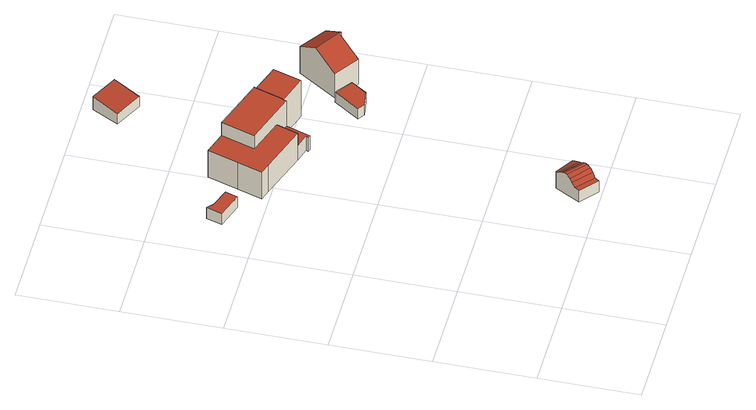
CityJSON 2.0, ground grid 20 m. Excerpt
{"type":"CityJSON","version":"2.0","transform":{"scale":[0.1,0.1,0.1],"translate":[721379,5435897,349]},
"CityObjects":{
"building1":{"type":"Building","attributes":{"Gemeindeschluessel":"09375181","HoeheDach":"358.807","HoeheGrund":"356.107","Methode":"1000","NiedrigsteTraufeDesGebaeudes":"358.807","Geometrietyp2DReferenz":"3000","measuredHeight":2.7,"function":"31001_2000","roofType":"1000","storeysAboveGround":1},"geometry":[{"type":"Solid","lod":"2","boundaries":[[[[0,1,2,3,4]],[[5,6,7,8,9]],[[1,6,5,2]],[[3,9,8,4]],[[4,8,7,0]],[[2,5,9,3]],[[0,7,6,1]]]],"semantics":{"surfaces":[{"type":"GroundSurface","Flaeche":"15.521","Z_MAX":"0.000","Z_MAX_ASL":"356.107","Z_MIN":"0.000","Z_MIN_ASL":"356.107"},{"type":"RoofSurface","Dachneigung":"90.000","Dachorientierung":"-1.000","Flaeche":"15.521","Z_MAX":"2.700","Z_MAX_ASL":"358.807","Z_MIN":"2.700","Z_MIN_ASL":"358.807"},{"type":"WallSurface","Flaeche":"10.767","Z_MAX":"2.700","Z_MAX_ASL":"358.807","Z_MIN":"0.000","Z_MIN_ASL":"356.107"},{"type":"WallSurface","Flaeche":"15.130","Z_MAX":"2.700","Z_MAX_ASL":"358.807","Z_MIN":"0.000","Z_MIN_ASL":"356.107"},{"type":"WallSurface","Flaeche":"9.016","Z_MAX":"2.700","Z_MAX_ASL":"358.807","Z_MIN":"0.000","Z_MIN_ASL":"356.107"},{"type":"WallSurface","Flaeche":"7.215","Z_MAX":"2.700","Z_MAX_ASL":"358.807","Z_MIN":"0.000","Z_MIN_ASL":"356.107"},{"type":"WallSurface","Flaeche":"4.674","Z_MAX":"2.700","Z_MAX_ASL":"358.807","Z_MIN":"0.000","Z_MIN_ASL":"356.107"}],"values":[[0,1,2,3,4,5,6]]}}]},
"building2":{"type":"Building","attributes":{"Gemeindeschluessel":"09375181","HoeheDach":"354.080","HoeheGrund":"349.060","Methode":"2000","NiedrigsteTraufeDesGebaeudes":"351.754","Geometrietyp2DReferenz":"3000","measuredHeight":5.02,"function":"31001_2000","roofType":"2100"},"geometry":[{"type":"Solid","lod":"2","boundaries":[[[[10,11,12,13]],[[14,15,16,17]],[[18,19,20,21]],[[12,22,23,21,20,17,16,24,25,26,27,13]],[[28,18,21,23]],[[15,29,24,16]],[[29,30,25,24]],[[19,14,17,20]],[[10,13,27,31]],[[32,22,12,11]],[[31,33,30,29,15,14,19,18,28,32,11,10]],[[33,31,27,26]],[[30,33,26,25]],[[32,28,23,22]]]],"semantics":{"surfaces":[{"type":"WallSurface","Flaeche":"18.663","Z_MAX":"4.095","Z_MAX_ASL":"353.155","Z_MIN":"0.000","Z_MIN_ASL":"349.060"},{"type":"RoofSurface","Dachneigung":"66.083","Dachorientierung":"221.016","Flaeche":"4.229","Z_MAX":"5.020","Z_MAX_ASL":"354.080","Z_MIN":"4.660","Z_MIN_ASL":"353.720"},{"type":"RoofSurface","Dachneigung":"30.891","Dachorientierung":"221.017","Flaeche":"5.377","Z_MAX":"3.950","Z_MAX_ASL":"353.010","Z_MIN":"2.970","Z_MIN_ASL":"352.030"},{"type":"WallSurface","Flaeche":"24.079","Z_MAX":"5.020","Z_MAX_ASL":"354.080","Z_MIN":"0.000","Z_MIN_ASL":"349.060"},{"type":"RoofSurface","Dachneigung":"74.643","Dachorientierung":"221.016","Flaeche":"4.810","Z_MAX":"2.970","Z_MAX_ASL":"352.030","Z_MIN":"2.694","Z_MIN_ASL":"351.754"},{"type":"RoofSurface","Dachneigung":"90.000","Dachorientierung":"-1.000","Flaeche":"2.610","Z_MAX":"5.020","Z_MAX_ASL":"354.080","Z_MIN":"5.020","Z_MIN_ASL":"354.080"},{"type":"RoofSurface","Dachneigung":"69.976","Dachorientierung":"41.005","Flaeche":"2.954","Z_MAX":"5.020","Z_MAX_ASL":"354.080","Z_MIN":"4.810","Z_MIN_ASL":"353.870"},{"type":"RoofSurface","Dachneigung":"38.622","Dachorientierung":"221.016","Flaeche":"4.301","Z_MAX":"4.660","Z_MAX_ASL":"353.720","Z_MIN":"3.950","Z_MIN_ASL":"353.010"},{"type":"RoofSurface","Dachneigung":"68.983","Dachorientierung":"41.008","Flaeche":"6.179","Z_MAX":"4.320","Z_MAX_ASL":"353.380","Z_MIN":"3.638","Z_MIN_ASL":"352.698"},{"type":"GroundSurface","Flaeche":"29.622","Z_MAX":"0.000","Z_MAX_ASL":"349.060","Z_MIN":"0.000","Z_MIN_ASL":"349.060"},{"type":"WallSurface","Flaeche":"28.490","Z_MAX":"5.020","Z_MAX_ASL":"354.080","Z_MIN":"0.000","Z_MIN_ASL":"349.060"},{"type":"RoofSurface","Dachneigung":"68.327","Dachorientierung":"41.018","Flaeche":"2.630","Z_MAX":"4.520","Z_MAX_ASL":"353.580","Z_MIN":"4.320","Z_MIN_ASL":"353.380"},{"type":"RoofSurface","Dachneigung":"55.956","Dachorientierung":"41.010","Flaeche":"2.506","Z_MAX":"4.810","Z_MAX_ASL":"353.870","Z_MIN":"4.520","Z_MIN_ASL":"353.580"},{"type":"WallSurface","Flaeche":"12.538","Z_MAX":"2.701","Z_MAX_ASL":"351.761","Z_MIN":"0.000","Z_MIN_ASL":"349.060"}],"values":[[0,1,2,3,4,5,6,7,8,9,10,11,12,13]]}}]},
"building3":{"type":"Building","attributes":{"Gemeindeschluessel":"09375181","HoeheDach":"365.880","HoeheGrund":"356.090","Methode":"2000","NiedrigsteTraufeDesGebaeudes":"359.565","Geometrietyp2DReferenz":"3000","measuredHeight":9.79,"function":"31001_1000","roofType":"1000","storeysAboveGround":3},"address":[{"Country":"Germany","Locality":"Pettendorf","ThoroughfareName":"Föhrenstraße 7"}],"geometry":[{"type":"Solid","lod":"2","boundaries":[[[[34,35,36,37]],[[38,39,40,41]],[[42,43,44,45]],[[46,47,48,49]],[[50,51,52,53]],[[54,45,44,55,56]],[[46,49,57,42,45,54,58,59,60,61,50,53,62,38,41]],[[46,41,40,37,36,47]],[[63,64,56,55]],[[53,52,65,62]],[[54,56,66,58]],[[58,66,67,59]],[[66,56,64,68,69,70,71,67]],[[72,48,47,36,35,65,52,51,73]],[[40,39,34,37]],[[60,71,70,61]],[[68,73,51,69]],[[38,62,65,35,34,39]],[[44,43,74,75,63,55]],[[59,67,71,60]],[[72,73,68,64,63,75]],[[57,49,48,72,75,74]],[[57,74,43,42]],[[50,61,70,69,51]]]],"semantics":{"surfaces":[{"type":"WallSurface","Flaeche":"4.414","Z_MAX":"9.790","Z_MAX_ASL":"365.880","Z_MIN":"9.060","Z_MIN_ASL":"365.150"},{"type":"WallSurface","Flaeche":"54.494","Z_MAX":"9.060","Z_MAX_ASL":"365.150","Z_MIN":"0.000","Z_MIN_ASL":"356.090"},{"type":"WallSurface","Flaeche":"1.758","Z_MAX":"3.475","Z_MAX_ASL":"359.565","Z_MIN":"0.000","Z_MIN_ASL":"356.090"},{"type":"WallSurface","Flaeche":"9.790","Z_MAX":"9.790","Z_MAX_ASL":"365.880","Z_MIN":"0.000","Z_MIN_ASL":"356.090"},{"type":"WallSurface","Flaeche":"90.276","Z_MAX":"9.790","Z_MAX_ASL":"365.880","Z_MIN":"0.000","Z_MIN_ASL":"356.090"},{"type":"WallSurface","Flaeche":"10.908","Z_MAX":"6.600","Z_MAX_ASL":"362.690","Z_MIN":"0.000","Z_MIN_ASL":"356.090"},{"type":"GroundSurface","Flaeche":"235.027","Z_MAX":"0.000","Z_MAX_ASL":"356.090","Z_MIN":"0.000","Z_MIN_ASL":"356.090"},{"type":"WallSurface","Flaeche":"63.774","Z_MAX":"9.790","Z_MAX_ASL":"365.880","Z_MIN":"0.000","Z_MIN_ASL":"356.090"},{"type":"WallSurface","Flaeche":"14.584","Z_MAX":"6.600","Z_MAX_ASL":"362.690","Z_MIN":"3.475","Z_MIN_ASL":"359.565"},{"type":"WallSurface","Flaeche":"21.424","Z_MAX":"9.790","Z_MAX_ASL":"365.880","Z_MIN":"0.000","Z_MIN_ASL":"356.090"},{"type":"WallSurface","Flaeche":"68.353","Z_MAX":"6.600","Z_MAX_ASL":"362.690","Z_MIN":"0.000","Z_MIN_ASL":"356.090"},{"type":"WallSurface","Flaeche":"15.695","Z_MAX":"6.600","Z_MAX_ASL":"362.690","Z_MIN":"0.000","Z_MIN_ASL":"356.090"},{"type":"RoofSurface","Dachneigung":"90.000","Dachorientierung":"-1.000","Flaeche":"94.616","Z_MAX":"6.600","Z_MAX_ASL":"362.690","Z_MIN":"6.600","Z_MIN_ASL":"362.690"},{"type":"RoofSurface","Dachneigung":"90.000","Dachorientierung":"-1.000","Flaeche":"81.862","Z_MAX":"9.790","Z_MAX_ASL":"365.880","Z_MIN":"9.790","Z_MIN_ASL":"365.880"},{"type":"RoofSurface","Dachneigung":"90.000","Dachorientierung":"-1.000","Flaeche":"41.661","Z_MAX":"9.060","Z_MAX_ASL":"365.150","Z_MIN":"9.060","Z_MIN_ASL":"365.150"},{"type":"WallSurface","Flaeche":"42.786","Z_MAX":"6.600","Z_MAX_ASL":"362.690","Z_MIN":"0.000","Z_MIN_ASL":"356.090"},{"type":"WallSurface","Flaeche":"22.589","Z_MAX":"9.790","Z_MAX_ASL":"365.880","Z_MIN":"6.600","Z_MIN_ASL":"362.690"},{"type":"WallSurface","Flaeche":"63.474","Z_MAX":"9.790","Z_MAX_ASL":"365.880","Z_MIN":"0.000","Z_MIN_ASL":"356.090"},{"type":"RoofSurface","Dachneigung":"90.000","Dachorientierung":"-1.000","Flaeche":"16.890","Z_MAX":"3.475","Z_MAX_ASL":"359.565","Z_MIN":"3.475","Z_MIN_ASL":"359.565"},{"type":"WallSurface","Flaeche":"35.001","Z_MAX":"6.600","Z_MAX_ASL":"362.690","Z_MIN":"0.000","Z_MIN_ASL":"356.090"},{"type":"WallSurface","Flaeche":"47.818","Z_MAX":"9.790","Z_MAX_ASL":"365.880","Z_MIN":"3.475","Z_MIN_ASL":"359.565"},{"type":"WallSurface","Flaeche":"18.547","Z_MAX":"9.790","Z_MAX_ASL":"365.880","Z_MIN":"0.000","Z_MIN_ASL":"356.090"},{"type":"WallSurface","Flaeche":"32.842","Z_MAX":"9.790","Z_MAX_ASL":"365.880","Z_MIN":"0.000","Z_MIN_ASL":"356.090"}],"values":[[0,1,2,3,4,5,6,7,8,9,10,11,12,13,14,15,16,17,18,19,20,21,2,22]]}}]},
"building4":{"type":"Building","attributes":{"Gemeindeschluessel":"09375181","HoeheDach":"367.757","HoeheGrund":"364.490","Methode":"1000","NiedrigsteTraufeDesGebaeudes":"367.019","Geometrietyp2DReferenz":"3000","measuredHeight":3.27,"function":"31001_2463","roofType":"1000"},"geometry":[{"type":"Solid","lod":"2","boundaries":[[[[76,77,78,79]],[[80,81,82,83]],[[81,78,77,82]],[[83,76,79,80]],[[82,77,76,83]],[[80,79,78,81]]]],"semantics":{"surfaces":[{"type":"RoofSurface","Dachneigung":"83.024","Dachorientierung":"207.042","Flaeche":"37.852","Z_MAX":"3.267","Z_MAX_ASL":"367.757","Z_MIN":"2.529","Z_MIN_ASL":"367.019"},{"type":"GroundSurface","Flaeche":"37.572","Z_MAX":"0.000","Z_MAX_ASL":"364.490","Z_MIN":"0.000","Z_MIN_ASL":"364.490"},{"type":"WallSurface","Flaeche":"20.349","Z_MAX":"3.267","Z_MAX_ASL":"367.757","Z_MIN":"0.000","Z_MIN_ASL":"364.490"},{"type":"WallSurface","Flaeche":"15.754","Z_MAX":"2.529","Z_MAX_ASL":"367.019","Z_MIN":"0.000","Z_MIN_ASL":"364.490"},{"type":"WallSurface","Flaeche":"17.483","Z_MAX":"3.267","Z_MAX_ASL":"367.757","Z_MIN":"0.000","Z_MIN_ASL":"364.490"},{"type":"WallSurface","Flaeche":"17.477","Z_MAX":"3.267","Z_MAX_ASL":"367.757","Z_MIN":"0.000","Z_MIN_ASL":"364.490"}],"values":[[0,1,2,3,4,5]]}}]},
"building5":{"type":"Building","attributes":{"Gemeindeschluessel":"09375181","HoeheDach":"359.487","HoeheGrund":"356.997","Methode":"2000","NiedrigsteTraufeDesGebaeudes":"359.487","Geometrietyp2DReferenz":"3000","measuredHeight":2.49,"function":"31001_2000","roofType":"1000","storeysAboveGround":1},"geometry":[{"type":"Solid","lod":"2","boundaries":[[[[84,85,86,87]],[[88,89,90,91]],[[87,86,89,88]],[[92,93,85,84]],[[92,84,87,88,91]],[[90,89,86,85,93]],[[91,90,93,92]]]],"semantics":{"surfaces":[{"type":"WallSurface","Flaeche":"10.336","Z_MAX":"2.490","Z_MAX_ASL":"359.487","Z_MIN":"0.000","Z_MIN_ASL":"356.997"},{"type":"WallSurface","Flaeche":"8.510","Z_MAX":"2.490","Z_MAX_ASL":"359.487","Z_MIN":"0.000","Z_MIN_ASL":"356.997"},{"type":"WallSurface","Flaeche":"9.874","Z_MAX":"2.490","Z_MAX_ASL":"359.487","Z_MIN":"0.000","Z_MIN_ASL":"356.997"},{"type":"WallSurface","Flaeche":"15.481","Z_MAX":"2.490","Z_MAX_ASL":"359.487","Z_MIN":"0.000","Z_MIN_ASL":"356.997"},{"type":"GroundSurface","Flaeche":"22.769","Z_MAX":"0.000","Z_MAX_ASL":"356.997","Z_MIN":"0.000","Z_MIN_ASL":"356.997"},{"type":"RoofSurface","Dachneigung":"90.000","Dachorientierung":"-1.000","Flaeche":"22.769","Z_MAX":"2.490","Z_MAX_ASL":"359.487","Z_MIN":"2.490","Z_MIN_ASL":"359.487"},{"type":"WallSurface","Flaeche":"3.805","Z_MAX":"2.490","Z_MAX_ASL":"359.487","Z_MIN":"0.000","Z_MIN_ASL":"356.997"}],"values":[[0,1,2,3,4,5,6]]}}]},
"building6":{"type":"Building","attributes":{"Gemeindeschluessel":"09375181","HoeheDach":"367.200","HoeheGrund":"357.970","Methode":"2000","NiedrigsteTraufeDesGebaeudes":"364.118","Geometrietyp2DReferenz":"3000","measuredHeight":9.23,"function":"31001_2463","roofType":"3100","storeysAboveGround":2},"geometry":[{"type":"Solid","lod":"2","boundaries":[[[[94,95,96,97]],[[98,99,100,101,102]],[[103,104,105,106]],[[95,105,104,98,102,96]],[[107,101,100,108]],[[106,105,95,94]],[[109,99,98,104,103]],[[97,107,108,109,103,106,94]],[[97,96,102,101,107]],[[108,100,99,109]]]],"semantics":{"surfaces":[{"type":"WallSurface","Flaeche":"36.365","Z_MAX":"6.150","Z_MAX_ASL":"364.120","Z_MIN":"0.000","Z_MIN_ASL":"357.970"},{"type":"RoofSurface","Dachneigung":"59.729","Dachorientierung":"33.805","Flaeche":"31.954","Z_MAX":"9.230","Z_MAX_ASL":"367.200","Z_MIN":"6.688","Z_MIN_ASL":"364.658"},{"type":"WallSurface","Flaeche":"3.853","Z_MAX":"9.145","Z_MAX_ASL":"367.115","Z_MIN":"0.000","Z_MIN_ASL":"357.970"},{"type":"RoofSurface","Dachneigung":"59.737","Dachorientierung":"213.816","Flaeche":"36.227","Z_MAX":"9.230","Z_MAX_ASL":"367.200","Z_MIN":"6.148","Z_MIN_ASL":"364.118"},{"type":"WallSurface","Flaeche":"42.385","Z_MAX":"6.688","Z_MAX_ASL":"364.658","Z_MIN":"0.000","Z_MIN_ASL":"357.970"},{"type":"WallSurface","Flaeche":"39.258","Z_MAX":"9.145","Z_MAX_ASL":"367.115","Z_MIN":"0.000","Z_MIN_ASL":"357.970"},{"type":"WallSurface","Flaeche":"28.027","Z_MAX":"9.230","Z_MAX_ASL":"367.200","Z_MIN":"0.000","Z_MIN_ASL":"357.970"},{"type":"GroundSurface","Flaeche":"58.885","Z_MAX":"0.000","Z_MAX_ASL":"357.970","Z_MIN":"0.000","Z_MIN_ASL":"357.970"},{"type":"WallSurface","Flaeche":"75.269","Z_MAX":"9.230","Z_MAX_ASL":"367.200","Z_MIN":"0.000","Z_MIN_ASL":"357.970"},{"type":"WallSurface","Flaeche":"7.995","Z_MAX":"7.353","Z_MAX_ASL":"365.323","Z_MIN":"0.000","Z_MIN_ASL":"357.970"}],"values":[[0,1,2,3,4,5,6,7,8,9]]}}]}
},
"vertices":[
[15,685,71],[28,674,71],[66,661,71],[58,636,71],[5,653,71],[66,661,98],[28,674,98],[15,685,98],[5,653,98],[58,636,98],
[366,67,37],[366,67,1],[323,89,1],[323,89,42],[342,27,47],[346,34,51],[310,65,51],[306,58,47],[336,17,30],[339,22,40],[303,53,40],[301,47,30],[296,38,1],[296,38,28],[313,70,51],[316,75,49],[318,79,46],[320,84,44],[331,8,28],[349,39,51],[352,44,49],[357,52,44],[331,8,1],[354,47,46],
[285,658,161],[285,658,169],[266,600,169],[266,600,161],[350,636,71],[350,636,161],[332,579,161],[332,579,71],[240,543,71],[240,543,106],[242,548,106],[242,548,71],[265,600,71],[265,600,169],[262,591,169],[262,591,71],[175,694,71],[175,694,169],[263,665,169],[263,665,71],[213,557,71],[213,557,106],[213,557,137],[245,541,71],[114,590,71],[92,597,71],[108,648,71],[128,709,71],[284,658,71],[228,602,106],[228,602,137],[284,658,169],[114,590,137],[92,597,137],[153,626,137],[175,694,137],[128,709,137],[108,648,137],[262,590,169],[153,626,169],[245,541,106],[262,590,106],
[198,857,180],[225,911,188],[170,939,188],[142,886,180],[142,886,155],[170,939,155],[225,911,155],[198,857,155],
[375,524,80],[375,524,105],[409,500,105],[409,500,80],[387,468,80],[387,468,105],[353,463,105],[353,463,80],[340,472,80],[340,472,105],
[424,491,90],[424,491,151],[375,524,151],[375,524,90],[457,532,182],[475,559,163],[481,568,157],[428,604,157],[404,568,182],[456,531,90],[456,531,181],[452,533,181],[452,533,90],[428,604,90],[481,568,90],[475,559,90]
]}
